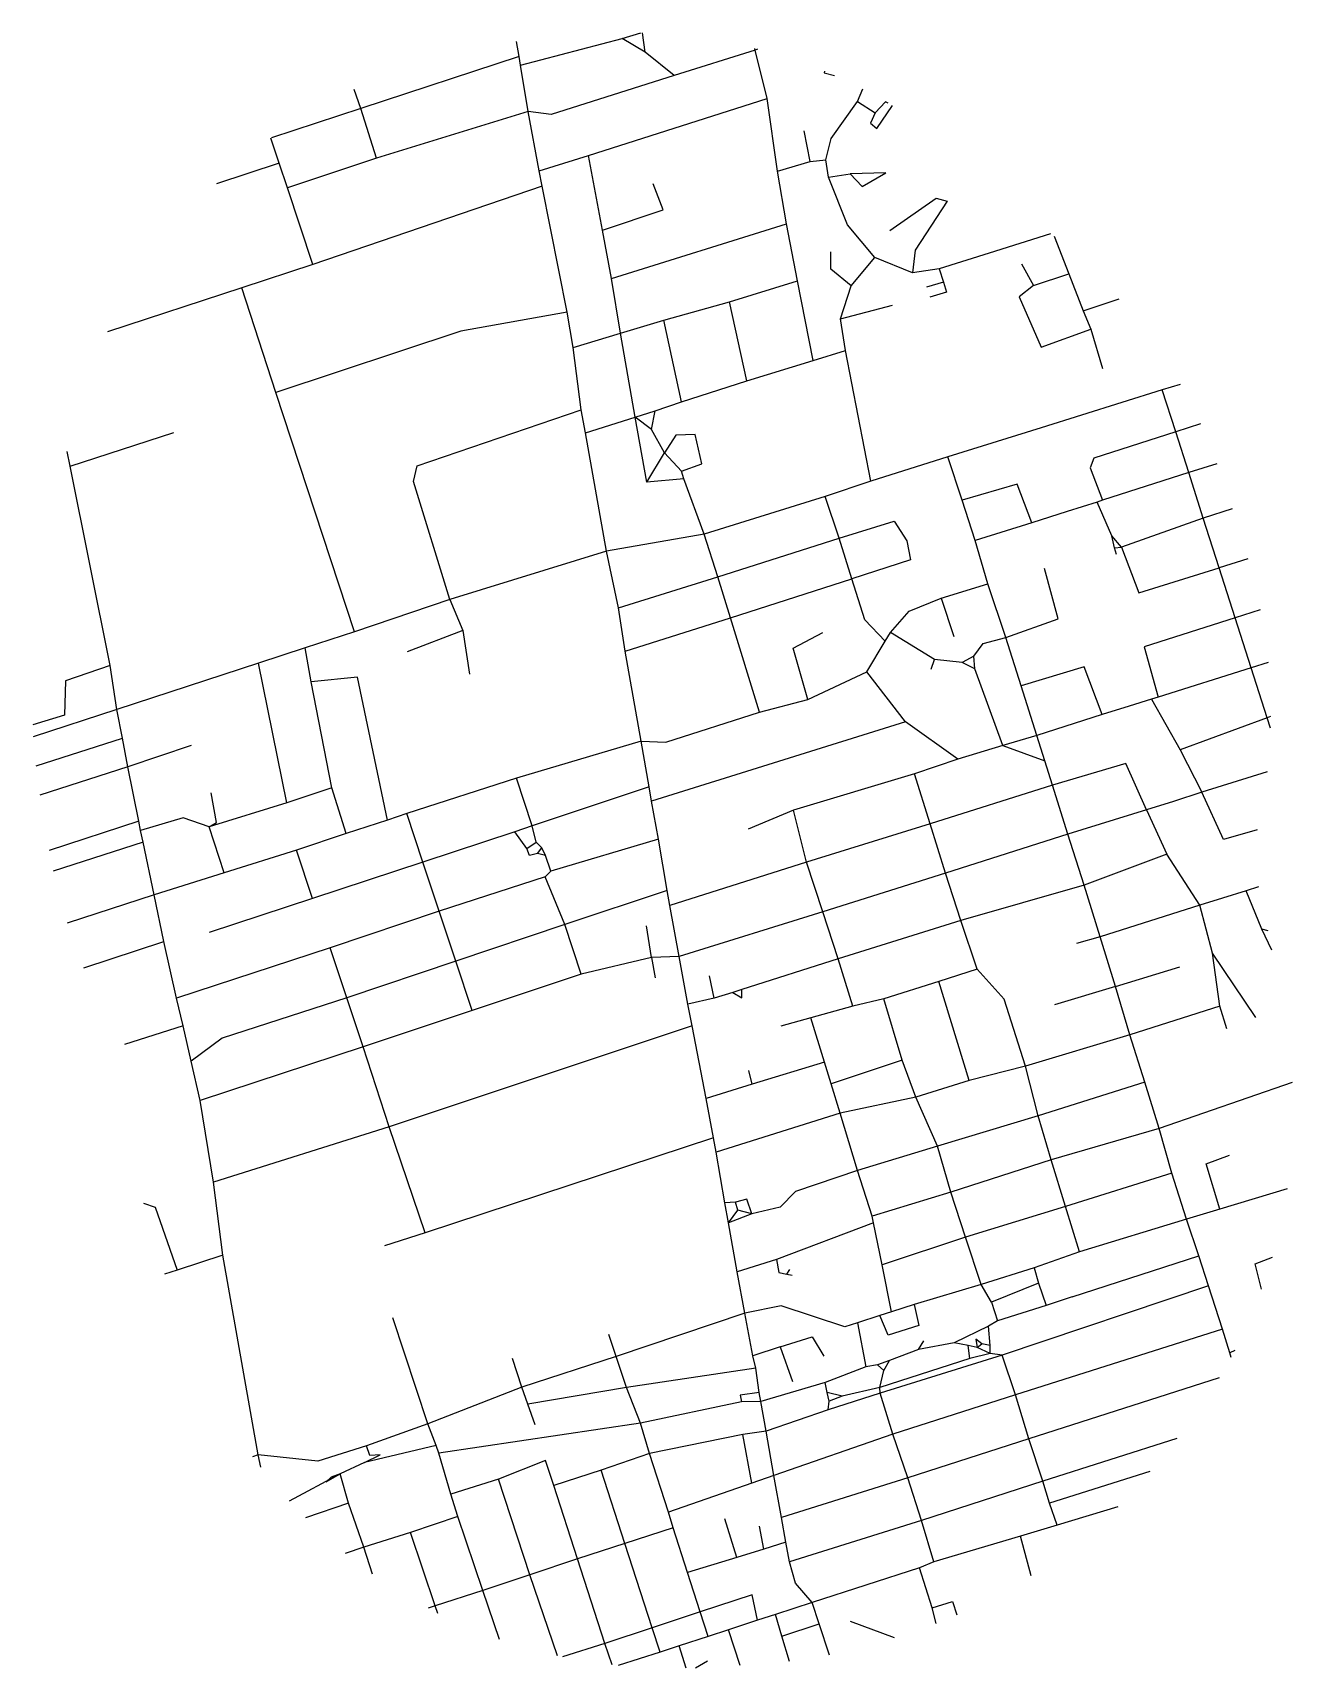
# Model space of a CAD drawing. Header units: metres. Extents: x 623372 to 625812, y 4839114 to 4842282.
import ezdxf

# ---------------------------------------------------------------- set-up
doc = ezdxf.new("R2010")
doc.units = ezdxf.units.M

msp = doc.modelspace()

# ---------------------------------------------------------------- linework, layer by layer
at = {"layer": 'ROADS'}
for points in [[(624513.3, 4842271.2), (624549.5, 4842282.3)], [(624558.2, 4842244.9), (624553, 4842282.1)], [(624314.1, 4842236.1), (624308.6, 4842265.3)], [(624316.6, 4842219.7), (624513.3, 4842271.2)], [(624558.2, 4842244.9), (624513.3, 4842271.2)], [(624614.4, 4842199.4), (624558.2, 4842244.9)], [(624771.1, 4842248.8), (624614.4, 4842199.4)], [(624771.1, 4842248.8), (624770.2, 4842251.8)], [(624775.8, 4842250.4), (624771.1, 4842248.8)], [(624794.1, 4842154.6), (624771.1, 4842248.8)], [(624314.1, 4842236.1), (624007, 4842135.2)], [(624316.6, 4842219.7), (624314.1, 4842236.1)], [(624331.4, 4842129.6), (624316.6, 4842219.7)], [(624614.4, 4842199.4), (624375.8, 4842123.7), (624331.4, 4842129.6)], [(624905.7, 4842208.1), (624904.6, 4842204.3), (624924.7, 4842199.2)], [(624007, 4842135.2), (623994.6, 4842172.5)], [(624448.1, 4842044.5), (624794.1, 4842154.6)], [(624814.1, 4842014.4), (624794.1, 4842154.6)], [(624908, 4842036.3), (624918.2, 4842077.5), (624969.3, 4842148.8)], [(624969.3, 4842148.8), (624979.6, 4842173.4)], [(624969.3, 4842148.8), (625003.3, 4842127)], [(624007, 4842135.2), (623833.9, 4842078.5)], [(624037.8, 4842039.6), (624007, 4842135.2)], [(624331.4, 4842129.6), (624037.8, 4842039.6)], [(624352.7, 4842014.6), (624331.4, 4842129.6)], [(625003.3, 4842127), (624994.5, 4842107.1), (625006.5, 4842096.7), (625037.1, 4842141)], [(625028.9, 4842145.8), (625023.3, 4842148.1), (625003.3, 4842127)], [(624877.3, 4842033.1), (624866.3, 4842092.5)], [(623849.3, 4842029.7), (623833.1, 4842077.9)], [(623849.3, 4842029.7), (623727.3, 4841989.4)], [(623865.2, 4841982.1), (623849.3, 4842029.7)], [(624037.8, 4842039.6), (623865.2, 4841982.1)], [(624352.7, 4842014.6), (624448.1, 4842044.5)], [(624475.6, 4841899.7), (624448.1, 4842044.5)], [(624814.1, 4842014.4), (624877.3, 4842033.1)], [(624877.3, 4842033.1), (624908, 4842036.3)], [(624913, 4842002.2), (624908, 4842036.3)], [(624358.5, 4841985.1), (624352.7, 4842014.6)], [(624831.5, 4841911.8), (624814.1, 4842014.4)], [(624913, 4842002.2), (624955.1, 4842009)], [(625002.8, 4841847.1), (624949.7, 4841910), (624913, 4842002.2)], [(624955.1, 4842009), (624978.2, 4841984.5), (625024.4, 4842010.8), (624955.1, 4842009)], [(623914.4, 4841833.1), (623865.2, 4841982.1)], [(624358.5, 4841985.1), (623914.4, 4841833.1)], [(624407.2, 4841741.3), (624358.5, 4841985.1)], [(624475.6, 4841899.7), (624592.6, 4841939), (624573.4, 4841989.7)], [(625031.7, 4841899.1), (625121.4, 4841961.8), (625142.8, 4841955.9), (625080.7, 4841861.1), (625076.1, 4841817.2)], [(624492.9, 4841806.4), (624475.6, 4841899.7)], [(624492.9, 4841806.4), (624831.5, 4841911.8)], [(624853.2, 4841801.7), (624831.5, 4841911.8)], [(625343.3, 4841893), (625224.6, 4841855.5)], [(625350, 4841888.1), (625378.6, 4841815.5)], [(623914.4, 4841833.1), (623776.9, 4841788.2)], [(624957.1, 4841791.9), (624917.5, 4841824), (624917.5, 4841857.8)], [(624957.1, 4841791.9), (625002.8, 4841847.1)], [(625076.1, 4841817.2), (625002.8, 4841847.1)], [(625224.6, 4841855.5), (625127.8, 4841824.8)], [(625287, 4841834.4), (625310.4, 4841792.6)], [(624510, 4841700.5), (624492.9, 4841806.4)], [(624721.3, 4841760.9), (624853.2, 4841801.7)], [(624883.5, 4841647.3), (624853.2, 4841801.7)], [(625127.8, 4841824.8), (625076.1, 4841817.2)], [(625127.8, 4841824.8), (625135.9, 4841799.4)], [(625310.4, 4841792.6), (625378.6, 4841815.5)], [(625378.6, 4841815.5), (625406.4, 4841743.3)], [(623776.9, 4841788.2), (623516.6, 4841703)], [(623842.7, 4841585.1), (623776.9, 4841788.2)], [(624936.5, 4841727.8), (624957.1, 4841791.9)], [(625135.9, 4841799.4), (625102.9, 4841789.4)], [(625135.9, 4841799.4), (625141.7, 4841779.9), (625109.6, 4841770.1)], [(625310.4, 4841792.6), (625282.6, 4841770.9), (625325, 4841673.4), (625421.3, 4841708.2)], [(624407.2, 4841741.3), (624200.7, 4841704), (623842.7, 4841585.1)], [(624418.5, 4841672.3), (624407.2, 4841741.3)], [(624593.9, 4841725.5), (624721.3, 4841760.9)], [(624754.7, 4841607.8), (624721.3, 4841760.9)], [(624936.5, 4841727.8), (625037.2, 4841754.4)], [(625406.4, 4841743.3), (625476.4, 4841766.6)], [(625406.4, 4841743.3), (625421.3, 4841708.2)], [(624510, 4841700.5), (624593.9, 4841725.5)], [(624628.1, 4841567), (624593.9, 4841725.5)], [(624946.3, 4841666.8), (624936.5, 4841727.8)], [(625421.3, 4841708.2), (625444.1, 4841631.8)], [(624418.5, 4841672.3), (624510, 4841700.5)], [(624538.3, 4841537.3), (624510, 4841700.5)], [(624434.3, 4841551.8), (624418.5, 4841672.3)], [(624754.7, 4841607.8), (624883.5, 4841647.3)], [(624883.5, 4841647.3), (624946.3, 4841666.8)], [(624995.4, 4841413.8), (624946.3, 4841666.8)], [(623995.2, 4841122), (623842.7, 4841585.1)], [(624628.1, 4841567), (624754.7, 4841607.8)], [(625559.6, 4841590.3), (625325, 4841517)], [(625594.6, 4841601.2), (625559.6, 4841590.3)], [(625586, 4841509.2), (625559.6, 4841590.3)], [(624179.7, 4841184.2), (624109.5, 4841413), (624116.6, 4841443.3), (624434.3, 4841551.8)], [(624442.6, 4841507.2), (624434.3, 4841551.8)], [(624538.3, 4841537.3), (624577.1, 4841550.2)], [(624570.5, 4841513.5), (624577.1, 4841550.2)], [(624577.1, 4841550.2), (624628.1, 4841567)], [(624442.6, 4841507.2), (624538.3, 4841537.3)], [(624561.2, 4841411.5), (624538.3, 4841537.3)], [(624570.5, 4841513.5), (624538.3, 4841537.3)], [(625325, 4841517), (625144.5, 4841460.7)], [(625633.7, 4841524.4), (625586, 4841509.2)], [(623444.4, 4841442.7), (623645, 4841508.2)], [(624483, 4841278.1), (624442.6, 4841507.2)], [(624595.6, 4841468.5), (624570.5, 4841513.5)], [(624628.5, 4841433.1), (624667.9, 4841447.5), (624655.1, 4841504.3), (624617.2, 4841503), (624595.6, 4841468.5)], [(625586, 4841509.2), (625427, 4841458.5), (625420.3, 4841439.2), (625443.8, 4841376.6)], [(625611, 4841430.3), (625586, 4841509.2)], [(623444.4, 4841442.7), (623438.3, 4841471.4)], [(624561.2, 4841411.5), (624595.6, 4841468.5)], [(624628.5, 4841433.1), (624595.6, 4841468.5)], [(625144.5, 4841460.7), (624995.4, 4841413.8)], [(625171.9, 4841377.1), (625144.5, 4841460.7)], [(623521.5, 4841056.9), (623444.4, 4841442.7)], [(624632.8, 4841418.3), (624628.5, 4841433.1)], [(625611, 4841430.3), (625443.8, 4841376.6)], [(625665.1, 4841447.4), (625611, 4841430.3)], [(625639.2, 4841342.2), (625611, 4841430.3)], [(624632.8, 4841418.3), (624561.2, 4841411.5)], [(624672.5, 4841310.7), (624632.8, 4841418.3)], [(624995.4, 4841413.8), (624906.6, 4841384.2)], [(625307, 4841333.2), (625278.7, 4841408), (625171.9, 4841377.1)], [(624906.6, 4841384.2), (624672.5, 4841310.7)], [(624934, 4841303.4), (624906.6, 4841384.2)], [(625197.1, 4841299), (625171.9, 4841377.1)], [(625433.5, 4841373), (625375.2, 4841354.6)], [(625443.8, 4841376.6), (625433.5, 4841373)], [(625462, 4841307.6), (625433.5, 4841373)], [(625695, 4841359.9), (625639.2, 4841342.2)], [(624934, 4841303.4), (625040.4, 4841336.1), (625064.8, 4841297.9), (625072.3, 4841261.5), (624958.5, 4841224.2)], [(625307, 4841333.2), (625197.1, 4841299)], [(625375.2, 4841354.6), (625307, 4841333.2)], [(625639.2, 4841342.2), (625480.4, 4841285.7)], [(625669.6, 4841245.8), (625639.2, 4841342.2)], [(624672.5, 4841310.7), (624483, 4841278.1)], [(624698.5, 4841228.5), (624672.5, 4841310.7)], [(624698.5, 4841228.5), (624934, 4841303.4)], [(624958.5, 4841224.2), (624934, 4841303.4)], [(625221.8, 4841215), (625197.1, 4841299)], [(625466.9, 4841284.5), (625462, 4841307.6)], [(625480.4, 4841285.7), (625462, 4841307.6)], [(624483, 4841278.1), (624179.7, 4841184.2)], [(624506.2, 4841168.6), (624483, 4841278.1)], [(625466.9, 4841284.5), (625480.4, 4841285.7)], [(625471, 4841271.8), (625466.9, 4841284.5)], [(625480.4, 4841285.7), (625514.3, 4841197.2), (625669.6, 4841245.8)], [(625725.2, 4841263.4), (625669.6, 4841245.8)], [(625256.9, 4841111), (625358.3, 4841147.1), (625331.5, 4841244.5)], [(625700.7, 4841149.1), (625669.6, 4841245.8)], [(624506.2, 4841168.6), (624698.5, 4841228.5)], [(624723.5, 4841149.2), (624698.5, 4841228.5)], [(624723.5, 4841149.2), (624958.5, 4841224.2)], [(625022.9, 4841104), (624983.8, 4841145.3), (624958.5, 4841224.2)], [(625131.5, 4841186.8), (625221.8, 4841215)], [(625256.9, 4841111), (625221.8, 4841215)], [(624179.7, 4841184.2), (623995.2, 4841122)], [(624179.7, 4841184.2), (624204.5, 4841124.4)], [(624519.4, 4841084.4), (624506.2, 4841168.6)], [(625033.1, 4841120.8), (625069.2, 4841161.8), (625131.5, 4841186.8)], [(625131.5, 4841186.8), (625155.9, 4841113)], [(624519.4, 4841084.4), (624723.5, 4841149.2)], [(624779.2, 4840966.2), (624723.5, 4841149.2)], [(625700.7, 4841149.1), (625524.6, 4841092.7), (625551.5, 4840995.3)], [(625749.4, 4841164.6), (625700.7, 4841149.1)], [(625731.6, 4841052.2), (625700.7, 4841149.1)], [(623995.2, 4841122), (623899.3, 4841091)], [(624204.5, 4841124.4), (624097.1, 4841082.8)], [(624204.5, 4841124.4), (624218, 4841040.1)], [(624873.2, 4840991), (624844.6, 4841090.4), (624902.2, 4841120.7)], [(624987.1, 4841044.3), (625022.9, 4841104)], [(625022.9, 4841104), (625033.1, 4841120.8)], [(625118.5, 4841068), (625033.1, 4841120.8)], [(625194.7, 4841074.8), (625212.5, 4841099.1), (625256.9, 4841111)], [(625286.3, 4841017.4), (625256.9, 4841111)], [(623899.3, 4841091), (623808.9, 4841061.1)], [(623910.8, 4841024.8), (623899.3, 4841091)], [(624550, 4840909.9), (624519.4, 4841084.4)], [(625194.7, 4841074.8), (625172.1, 4841062.2)], [(625196.7, 4841050.2), (625194.7, 4841074.8)], [(623521.5, 4841056.9), (623434.9, 4841027), (623433.4, 4840960.5), (623371.6, 4840941.7)], [(623534.5, 4840971.4), (623521.5, 4841056.9)], [(623808.9, 4841061.1), (623534.5, 4840971.4)], [(623863.7, 4840790.8), (623808.9, 4841061.1)], [(624873.2, 4840991), (624987.1, 4841044.3)], [(625062.1, 4840947.5), (624987.1, 4841044.3)], [(625111.7, 4841049.3), (625118.5, 4841068)], [(625172.1, 4841062.2), (625118.5, 4841068)], [(625196.7, 4841050.2), (625172.1, 4841062.2)], [(625250.6, 4840901.5), (625196.7, 4841050.2)], [(625443.3, 4840961.4), (625408.6, 4841053.8), (625286.3, 4841017.4)], [(625731.6, 4841052.2), (625551.5, 4840995.3)], [(625764.7, 4841062.6), (625731.6, 4841052.2)], [(625763, 4840955.5), (625731.6, 4841052.2)], [(624058.8, 4840756.7), (624000.5, 4841034.2), (623910.8, 4841024.8)], [(623951.3, 4840819.5), (623910.8, 4841024.8)], [(625316.6, 4840920.9), (625286.3, 4841017.4)], [(624779.2, 4840966.2), (624873.2, 4840991)], [(625495.8, 4840977.6), (625443.3, 4840961.4)], [(625538.7, 4840991.3), (625495.8, 4840977.6)], [(625551.5, 4840995.3), (625538.7, 4840991.3)], [(625538.7, 4840991.3), (625594.3, 4840893.4)], [(623534.5, 4840971.4), (623372.4, 4840918.5)], [(623545.5, 4840915.7), (623534.5, 4840971.4)], [(624550, 4840909.9), (624598.2, 4840908.4), (624779.2, 4840966.2)], [(625062.1, 4840947.5), (624570.5, 4840793.6)], [(625163.7, 4840875.2), (625062.1, 4840947.5)], [(625443.3, 4840961.4), (625316.6, 4840920.9)], [(625763, 4840955.5), (625594.3, 4840893.4)], [(625769.5, 4840957.5), (625763, 4840955.5)], [(625769.2, 4840935.5), (625763, 4840955.5)], [(623378.5, 4840862.2), (623545.5, 4840915.7)], [(623556, 4840860.5), (623545.5, 4840915.7)], [(625316.6, 4840920.9), (625250.6, 4840901.5)], [(625332, 4840872.1), (625316.6, 4840920.9)], [(623678.5, 4840901.6), (623556, 4840860.5)], [(624550, 4840909.9), (624308.7, 4840838.4)], [(624565.6, 4840821.4), (624550, 4840909.9)], [(625250.6, 4840901.5), (625163.7, 4840875.2)], [(625250.6, 4840901.5), (625332, 4840872.1)], [(625594.3, 4840893.4), (625636.5, 4840811)], [(623556, 4840860.5), (623385.6, 4840805.4)], [(623576.9, 4840755), (623556, 4840860.5)], [(625163.7, 4840875.2), (625079.9, 4840846.7)], [(625346.9, 4840824.7), (625332, 4840872.1)], [(625528.9, 4840776.9), (625488.8, 4840866.5), (625346.9, 4840824.7)], [(625763, 4840850.8), (625636.5, 4840811)], [(623951.3, 4840819.5), (623863.7, 4840790.8)], [(623979.1, 4840731.2), (623951.3, 4840819.5)], [(624308.7, 4840838.4), (624096.6, 4840769.6)], [(624339.1, 4840746.1), (624308.7, 4840838.4)], [(624565.6, 4840821.4), (624339.1, 4840746.1)], [(624570.5, 4840793.6), (624565.6, 4840821.4)], [(625079.9, 4840846.7), (624845.5, 4840776.3)], [(625109.9, 4840749.9), (625079.9, 4840846.7)], [(625346.9, 4840824.7), (625109.9, 4840749.9)], [(625376.9, 4840730.1), (625346.9, 4840824.7)], [(623713.7, 4840744.3), (623727.3, 4840752.7), (623717.3, 4840810)], [(623863.7, 4840790.8), (623713.7, 4840744.3)], [(624583.7, 4840720.1), (624570.5, 4840793.6)], [(625581.2, 4840793.2), (625528.9, 4840776.9)], [(625636.5, 4840811), (625581.2, 4840793.2)], [(625743.7, 4840738.5), (625678.3, 4840719.7), (625636.5, 4840811)], [(623576.9, 4840755), (623403.2, 4840698.3)], [(623580.6, 4840736.7), (623576.9, 4840755)], [(623713.7, 4840744.3), (623662.8, 4840761.5), (623580.6, 4840736.7)], [(624058.8, 4840756.7), (623979.1, 4840731.2)], [(624096.6, 4840769.6), (624058.8, 4840756.7)], [(624127.6, 4840675.8), (624096.6, 4840769.6)], [(624845.5, 4840776.3), (624757.3, 4840739.6)], [(624870.3, 4840675.5), (624845.5, 4840776.3)], [(625528.9, 4840776.9), (625376.9, 4840730.1)], [(625528.9, 4840776.9), (625568.7, 4840691.2)], [(623585.4, 4840714.6), (623580.6, 4840736.7)], [(623742.7, 4840654.7), (623713.7, 4840744.3)], [(623979.1, 4840731.2), (623882.6, 4840698.9)], [(624305.3, 4840734.4), (624127.6, 4840675.8)], [(624339.1, 4840746.1), (624305.3, 4840734.4)], [(624328.9, 4840702.1), (624305.3, 4840734.4)], [(624347.1, 4840714.2), (624339.1, 4840746.1)], [(625109.9, 4840749.9), (624870.3, 4840675.5)], [(625140, 4840654.2), (625109.9, 4840749.9)], [(625376.9, 4840730.1), (625140, 4840654.2)], [(625408.2, 4840631.4), (625376.9, 4840730.1)], [(623585.4, 4840714.6), (623411.5, 4840658.4)], [(623606.6, 4840612.5), (623585.4, 4840714.6)], [(623882.6, 4840698.9), (623742.7, 4840654.7)], [(623913.5, 4840605.1), (623882.6, 4840698.9)], [(624328.9, 4840702.1), (624347.1, 4840714.2)], [(624349.4, 4840692.2), (624333.8, 4840688.5), (624328.9, 4840702.1)], [(624357.7, 4840703.4), (624347.1, 4840714.2)], [(624349.4, 4840692.2), (624357.7, 4840703.4)], [(624364.7, 4840688.5), (624349.4, 4840692.2)], [(624364.7, 4840688.5), (624357.7, 4840703.4)], [(624583.7, 4840720.1), (624375.1, 4840658)], [(624600.9, 4840620.8), (624583.7, 4840720.1)], [(624127.6, 4840675.8), (623913.5, 4840605.1)], [(624159.1, 4840580.6), (624127.6, 4840675.8)], [(624375.1, 4840658), (624364.7, 4840688.5)], [(624870.3, 4840675.5), (624605.9, 4840591.5)], [(624902.2, 4840579.3), (624870.3, 4840675.5)], [(625568.7, 4840691.2), (625408.2, 4840631.4)], [(625632.5, 4840592.2), (625568.7, 4840691.2)], [(623742.7, 4840654.7), (623606.6, 4840612.5)], [(624364.1, 4840647.5), (624159.1, 4840580.6)], [(624364.1, 4840647.5), (624375.1, 4840658)], [(624402.1, 4840555), (624364.1, 4840647.5)], [(625140, 4840654.2), (624902.2, 4840579.3)], [(625169.2, 4840562.4), (625140, 4840654.2)], [(625408.2, 4840631.4), (625169.2, 4840562.4)], [(625439.4, 4840531.1), (625408.2, 4840631.4)], [(623606.6, 4840612.5), (623438.5, 4840557.2)], [(623625.8, 4840521.9), (623606.6, 4840612.5)], [(623913.5, 4840605.1), (623713.6, 4840539.7)], [(624600.9, 4840620.8), (624402.1, 4840555)], [(624605.9, 4840591.5), (624600.9, 4840620.8)], [(625676.1, 4840605.9), (625632.5, 4840592.2)], [(625722.1, 4840620.4), (625676.1, 4840605.9)], [(625746.1, 4840628), (625722.1, 4840620.4)], [(625752.6, 4840545.6), (625722.1, 4840620.4)], [(624159.1, 4840580.6), (623947.7, 4840509.8)], [(624191.1, 4840483.6), (624159.1, 4840580.6)], [(624624.1, 4840492.9), (624605.9, 4840591.5)], [(624902.2, 4840579.3), (624624.1, 4840492.9)], [(624931.8, 4840488.1), (624902.2, 4840579.3)], [(625632.5, 4840592.2), (625439.4, 4840531.1)], [(625657.2, 4840499.4), (625632.5, 4840592.2)], [(624402.1, 4840555), (624191.1, 4840483.6)], [(624434.2, 4840458.6), (624402.1, 4840555)], [(624570.5, 4840491), (624560.7, 4840552.3)], [(625169.2, 4840562.4), (624931.8, 4840488.1)], [(625201.1, 4840468.1), (625169.2, 4840562.4)], [(625771.8, 4840505.3), (625752.6, 4840545.6)], [(625765.1, 4840542.7), (625752.6, 4840545.6)], [(623470.9, 4840470.7), (623625.8, 4840521.9)], [(623650.4, 4840412.1), (623625.8, 4840521.9)], [(623947.7, 4840509.8), (623650.4, 4840412.1)], [(623979.8, 4840413.1), (623947.7, 4840509.8)], [(625439.4, 4840531.1), (625393.8, 4840518.1)], [(625468.8, 4840435.1), (625439.4, 4840531.1)], [(624191.1, 4840483.6), (623979.8, 4840413.1)], [(624222.7, 4840388.6), (624191.1, 4840483.6)], [(624570.5, 4840491), (624434.2, 4840458.6)], [(624624.1, 4840492.9), (624570.5, 4840491)], [(624570.5, 4840491), (624577.5, 4840451.9)], [(624640.9, 4840400.4), (624624.1, 4840492.9)], [(624931.8, 4840488.1), (624745.2, 4840428.8)], [(624960.4, 4840396.8), (624931.8, 4840488.1)], [(625468.8, 4840435.1), (625593.8, 4840473.1)], [(625741.1, 4840374.7), (625657.2, 4840499.4)], [(625671.2, 4840396.7), (625657.2, 4840499.4)], [(624434.2, 4840458.6), (624222.7, 4840388.6)], [(624691.8, 4840411.9), (624682.9, 4840455.8)], [(625126.6, 4840444.3), (625020.1, 4840411.1)], [(625201.1, 4840468.1), (625126.6, 4840444.3)], [(625185.7, 4840252.9), (625126.6, 4840444.3)], [(625294.6, 4840280.5), (625253.2, 4840410.5), (625201.1, 4840468.1)], [(623662.9, 4840358.7), (623650.4, 4840412.1)], [(623979.8, 4840413.1), (623738.8, 4840335), (623678.7, 4840290.5)], [(624011.4, 4840318.1), (623979.8, 4840413.1)], [(624691.8, 4840411.9), (624640.9, 4840400.4)], [(624727.5, 4840423.2), (624691.8, 4840411.9)], [(624727.5, 4840423.2), (624745.1, 4840413.1), (624745.2, 4840428.8)], [(624745.2, 4840428.8), (624727.5, 4840423.2)], [(625020.1, 4840411.1), (624960.4, 4840396.8)], [(625055.7, 4840292.1), (625020.1, 4840411.1)], [(625468.8, 4840435.1), (625350.8, 4840399.1)], [(625496.9, 4840341.4), (625468.8, 4840435.1)], [(624222.7, 4840388.6), (624011.4, 4840318.1)], [(624648.9, 4840358.5), (624640.9, 4840400.4)], [(624960.4, 4840396.8), (624878.9, 4840373.9)], [(625671.2, 4840396.7), (625496.9, 4840341.4)], [(625684.5, 4840352.6), (625671.2, 4840396.7)], [(623662.9, 4840358.7), (623549.7, 4840322.6)], [(623678.7, 4840290.5), (623662.9, 4840358.7)], [(624648.9, 4840358.5), (624061.9, 4840163.2)], [(624676, 4840217.7), (624648.9, 4840358.5)], [(624878.9, 4840373.9), (624820.6, 4840357.8)], [(624905.6, 4840288.1), (624878.9, 4840373.9)], [(624011.4, 4840318.1), (623695.8, 4840214.2)], [(624061.9, 4840163.2), (624011.4, 4840318.1)], [(625496.9, 4840341.4), (625294.6, 4840280.5)], [(625525.6, 4840249.6), (625496.9, 4840341.4)], [(623695.8, 4840214.2), (623678.7, 4840290.5)], [(624905.6, 4840288.1), (624765.4, 4840245.6)], [(624918.2, 4840246.6), (624905.6, 4840288.1)], [(625055.7, 4840292.1), (624918.2, 4840246.6)], [(625082.2, 4840220.2), (625055.7, 4840292.1)], [(625294.6, 4840280.5), (625185.7, 4840252.9)], [(625319.5, 4840184.5), (625294.6, 4840280.5)], [(624765.4, 4840245.6), (624758.7, 4840271.9)], [(625185.7, 4840252.9), (625082.2, 4840220.2)], [(625525.6, 4840249.6), (625319.5, 4840184.5)], [(625553.7, 4840160), (625525.6, 4840249.6)], [(625811.6, 4840248.9), (625553.7, 4840160)], [(624765.4, 4840245.6), (624676, 4840217.7)], [(624690.3, 4840141.4), (624676, 4840217.7)], [(624935.9, 4840189.2), (624918.2, 4840246.6)], [(625082.2, 4840220.2), (624935.9, 4840189.2)], [(625124.5, 4840125.7), (625082.2, 4840220.2)], [(623721.8, 4840055.9), (623695.8, 4840214.2)], [(624935.9, 4840189.2), (624695.8, 4840114.1)], [(624969, 4840078.2), (624935.9, 4840189.2)], [(624061.9, 4840163.2), (623721.8, 4840055.9)], [(624131.8, 4839957.6), (624061.9, 4840163.2)], [(625319.5, 4840184.5), (625124.5, 4840125.7)], [(625344.4, 4840098.8), (625319.5, 4840184.5)], [(625553.7, 4840160), (625344.4, 4840098.8)], [(625578.3, 4840073), (625553.7, 4840160)], [(624690.3, 4840141.4), (624131.8, 4839957.6)], [(624695.8, 4840114.1), (624690.3, 4840141.4)], [(625124.5, 4840125.7), (624969, 4840078.2)], [(625150.3, 4840036.7), (625124.5, 4840125.7)], [(624712.4, 4840015.5), (624695.8, 4840114.1)], [(625344.4, 4840098.8), (625150.3, 4840036.7)], [(625372.5, 4840008.8), (625344.4, 4840098.8)], [(625671.1, 4840003.7), (625644.8, 4840091.4), (625690.2, 4840107.8)], [(624969, 4840078.2), (624849.2, 4840037.6), (624819.2, 4840007.6), (624764.6, 4839994.6)], [(624997.9, 4839989.8), (624969, 4840078.2)], [(625578.3, 4840073), (625372.5, 4840008.8)], [(625606.8, 4839984.4), (625578.3, 4840073)], [(623739.8, 4839914.6), (623721.8, 4840055.9)], [(625150.3, 4840036.7), (624997.9, 4839989.8)], [(625178.2, 4839949.1), (625150.3, 4840036.7)], [(625801.9, 4840043.2), (625671.1, 4840003.7)], [(623586, 4840015), (623608.7, 4840007.6), (623651.6, 4839885.6)], [(624732.7, 4840017.3), (624712.4, 4840015.5)], [(624719.5, 4839977.2), (624712.4, 4840015.5)], [(624719.5, 4839977.2), (624737.6, 4840001.9)], [(624764.6, 4839994.6), (624719.5, 4839977.2)], [(624764.6, 4839994.6), (624754.8, 4840023.1), (624732.7, 4840017.3)], [(624737.6, 4840001.9), (624732.7, 4840017.3)], [(624764.6, 4839994.6), (624737.6, 4840001.9)], [(625372.5, 4840008.8), (625178.2, 4839949.1)], [(625399.3, 4839920.9), (625372.5, 4840008.8)], [(625671.1, 4840003.7), (625606.8, 4839984.4)], [(624736.5, 4839881.9), (624719.5, 4839977.2)], [(625000, 4839977.2), (624812.3, 4839906.2)], [(625000, 4839977.2), (624997.9, 4839989.8)], [(625017.3, 4839895.8), (625000, 4839977.2)], [(625606.8, 4839984.4), (625399.3, 4839920.9)], [(625630.7, 4839912.9), (625606.8, 4839984.4)], [(624131.8, 4839957.6), (624053, 4839932.3)], [(625178.2, 4839949.1), (625017.3, 4839895.8)], [(625208.7, 4839857.5), (625178.2, 4839949.1)], [(623739.8, 4839914.6), (623651.6, 4839885.6)], [(623808.5, 4839527.4), (623739.8, 4839914.6)], [(624812.3, 4839906.2), (624736.5, 4839881.9)], [(624812.3, 4839906.2), (624817, 4839880.6), (624832.4, 4839877.7)], [(625399.3, 4839920.9), (625311.8, 4839889.7)], [(625385.3, 4839833.6), (625630.7, 4839912.9)], [(625649.4, 4839855.3), (625630.7, 4839912.9)], [(625752.1, 4839848.4), (625739.7, 4839897.5), (625773.4, 4839910.7)], [(623651.6, 4839885.6), (623627, 4839877.5)], [(624751, 4839802), (624736.5, 4839881.9)], [(624832.4, 4839877.7), (624838.2, 4839886.8)], [(624832.4, 4839877.7), (624842.5, 4839875.7)], [(625034.9, 4839804.5), (625017.3, 4839895.8)], [(625311.8, 4839889.7), (625208.7, 4839857.5)], [(625311.8, 4839889.7), (625319.7, 4839860.1)], [(625208.7, 4839857.5), (625079.1, 4839818.7)], [(625229, 4839823.4), (625208.7, 4839857.5)], [(625319.7, 4839860.1), (625229, 4839823.4)], [(625649.4, 4839855.3), (625249.3, 4839720.5)], [(625319.7, 4839860.1), (625334.7, 4839817.2)], [(625676.1, 4839771.4), (625649.4, 4839855.3)], [(624969.1, 4839783.4), (624944.7, 4839775.6), (624821.2, 4839816.1), (624751, 4839802)], [(625079.1, 4839818.7), (625088, 4839778.5), (625028.5, 4839759.5), (625012.6, 4839797.4)], [(625034.9, 4839804.5), (625012.6, 4839797.4)], [(625079.1, 4839818.7), (625034.9, 4839804.5)], [(625229, 4839823.4), (625240.8, 4839787.3)], [(625334.7, 4839817.2), (625240.8, 4839787.3)], [(625385.3, 4839833.6), (625334.7, 4839817.2)], [(624136.7, 4839587.5), (624069.2, 4839793.2)], [(624751, 4839802), (624501.5, 4839717.9)], [(624766.7, 4839719.6), (624751, 4839802)], [(625012.6, 4839797.4), (624969.1, 4839783.4)], [(624969.1, 4839783.4), (624985.2, 4839697.9)], [(625222.9, 4839776.8), (625156.7, 4839744.4)], [(625240.8, 4839787.3), (625222.9, 4839776.8)], [(625226.3, 4839739.5), (625222.9, 4839776.8)], [(624501.5, 4839717.9), (624487.8, 4839760.7)], [(624819.8, 4839736.6), (624881.4, 4839756.1), (624904.4, 4839718.6)], [(625087.6, 4839731.7), (625097.8, 4839748.6)], [(625156.7, 4839744.4), (625087.6, 4839731.7)], [(625184, 4839739.7), (625156.7, 4839744.4)], [(625210.4, 4839742.8), (625198.8, 4839751.9), (625201, 4839735.6)], [(625201, 4839735.6), (625210.4, 4839742.8)], [(625226.3, 4839739.5), (625210.4, 4839742.8)], [(625676.1, 4839771.4), (625275.1, 4839643.6)], [(625690.5, 4839725.5), (625676.1, 4839771.4)], [(624318.9, 4839658.9), (624300.8, 4839714.2)], [(624501.5, 4839717.9), (624318.9, 4839658.9)], [(624521.9, 4839657.8), (624501.5, 4839717.9)], [(624819.8, 4839736.6), (624766.7, 4839719.6)], [(624772.1, 4839695.5), (624766.7, 4839719.6)], [(624819.8, 4839736.6), (624843.7, 4839670)], [(625031.4, 4839710.2), (625008, 4839702.1)], [(625187.2, 4839714), (625012.5, 4839658.4)], [(625249.3, 4839720.5), (625013.1, 4839647.4)], [(625020.6, 4839690.7), (625031.4, 4839710.2)], [(625087.6, 4839731.7), (625031.4, 4839710.2)], [(625187.2, 4839714), (625184, 4839739.7)], [(625201, 4839735.6), (625184, 4839739.7)], [(625226.6, 4839723.7), (625187.2, 4839714)], [(625226.6, 4839723.7), (625201, 4839735.6)], [(625226.6, 4839723.7), (625226.3, 4839739.5)], [(625249.3, 4839720.5), (625226.6, 4839723.7)], [(625275.1, 4839643.6), (625249.3, 4839720.5)], [(625700.4, 4839729.5), (625690.5, 4839725.5)], [(625693.4, 4839716.4), (625690.5, 4839725.5)], [(624772.1, 4839695.5), (624521.9, 4839657.8)], [(624779, 4839648.4), (624772.1, 4839695.5)], [(624985.2, 4839697.9), (624906.6, 4839667.8)], [(625008, 4839702.1), (624985.2, 4839697.9)], [(625020.6, 4839690.7), (625008, 4839702.1)], [(625012.5, 4839658.4), (625020.6, 4839690.7)], [(624318.9, 4839658.9), (624136.7, 4839587.5)], [(624330.9, 4839625.5), (624318.9, 4839658.9)], [(624521.9, 4839657.8), (624330.9, 4839625.5)], [(624548.9, 4839589.1), (624521.9, 4839657.8)], [(624779, 4839648.4), (624742.3, 4839643), (624744.6, 4839630.3)], [(624782.2, 4839630.8), (624779, 4839648.4)], [(624906.6, 4839667.8), (624782.2, 4839630.8)], [(624910.8, 4839648.6), (624906.6, 4839667.8)], [(624914.2, 4839631.7), (624910.8, 4839648.6)], [(624939.6, 4839641.1), (624910.8, 4839648.6)], [(625013.1, 4839647.4), (624912.3, 4839614.7)], [(625012.5, 4839658.4), (624939.6, 4839641.1)], [(625013.1, 4839647.4), (625012.5, 4839658.4)], [(625038, 4839567.5), (625013.1, 4839647.4)], [(625669.6, 4839676.6), (625301.5, 4839558.7)], [(624345.1, 4839585.8), (624330.9, 4839625.5)], [(624744.6, 4839630.3), (624548.9, 4839589.1)], [(624782.2, 4839630.8), (624744.6, 4839630.3)], [(624792.6, 4839573.6), (624782.2, 4839630.8)], [(624912.3, 4839614.7), (624792.6, 4839573.6)], [(624912.3, 4839614.7), (624914.2, 4839631.7)], [(624939.6, 4839641.1), (624914.2, 4839631.7)], [(625275.1, 4839643.6), (625038, 4839567.5)], [(625301.5, 4839558.7), (625275.1, 4839643.6)], [(624136.7, 4839587.5), (624018.2, 4839545.4)], [(624153.3, 4839545.6), (624136.7, 4839587.5)], [(624548.9, 4839589.1), (624158.1, 4839531.1)], [(624566.4, 4839530.4), (624548.9, 4839589.1)], [(624747.3, 4839566.9), (624566.4, 4839530.4)], [(624792.6, 4839573.6), (624747.3, 4839566.9)], [(624764.3, 4839472.6), (624747.3, 4839566.9)], [(624807.4, 4839487.6), (624792.6, 4839573.6)], [(625038, 4839567.5), (624807.4, 4839487.6)], [(625067.1, 4839482.8), (625038, 4839567.5)], [(625301.5, 4839558.7), (625067.1, 4839482.8)], [(625328.2, 4839476.9), (625301.5, 4839558.7)], [(625588, 4839559), (625328.2, 4839476.9)], [(623808.5, 4839527.4), (623797.1, 4839523.7)], [(624018.2, 4839545.4), (623924.2, 4839515.1), (623808.5, 4839527.4)], [(623813.2, 4839503.6), (623808.5, 4839527.4)], [(624153.3, 4839545.6), (624014.4, 4839512.8)], [(624014.4, 4839512.8), (624044.9, 4839527.7), (624024.4, 4839526.5), (624018.2, 4839545.4)], [(624158.1, 4839531.1), (624153.3, 4839545.6)], [(624181.6, 4839451.7), (624158.1, 4839531.1)], [(624566.4, 4839530.4), (624472.9, 4839497.7)], [(624603.1, 4839416.6), (624566.4, 4839530.4)], [(623966.9, 4839490.8), (623868.2, 4839437.7)], [(623966.9, 4839490.8), (623949.9, 4839484.4), (623940, 4839475.6), (623966.9, 4839490.8)], [(624014.4, 4839512.8), (623966.9, 4839490.8)], [(623983.3, 4839434.2), (623966.9, 4839490.8)], [(624380.8, 4839468.1), (624364.8, 4839516.8), (624273.8, 4839480.5)], [(624472.9, 4839497.7), (624380.8, 4839468.1)], [(624518.9, 4839356.2), (624472.9, 4839497.7)], [(624807.4, 4839487.6), (624764.3, 4839472.6)], [(624822.3, 4839406.5), (624807.4, 4839487.6)], [(625535.6, 4839495.6), (625341.5, 4839434.3)], [(624273.8, 4839480.5), (624181.6, 4839451.7)], [(624334.6, 4839295), (624273.8, 4839480.5)], [(624426.7, 4839326.1), (624380.8, 4839468.1)], [(624764.3, 4839472.6), (624603.1, 4839416.6)], [(625067.1, 4839482.8), (624822.3, 4839406.5)], [(625093.5, 4839400.4), (625067.1, 4839482.8)], [(625328.2, 4839476.9), (625093.5, 4839400.4)], [(625341.5, 4839434.3), (625328.2, 4839476.9)], [(623983.3, 4839434.2), (623899.7, 4839405.6)], [(624013.1, 4839348.5), (623983.3, 4839434.2)], [(624195.2, 4839407.9), (624181.6, 4839451.7)], [(625356, 4839391.4), (625341.5, 4839434.3)], [(625473.5, 4839427.1), (625356, 4839391.4)], [(624195.2, 4839407.9), (624103.7, 4839377.3)], [(624243.3, 4839264.8), (624195.2, 4839407.9)], [(624612.5, 4839386.1), (624603.1, 4839416.6)], [(624735.8, 4839328.7), (624712.6, 4839403.6)], [(624830.5, 4839358.6), (624822.3, 4839406.5)], [(625093.5, 4839400.4), (624837.8, 4839320.3)], [(625117.5, 4839320.3), (625093.5, 4839400.4)], [(624103.7, 4839377.3), (624013.1, 4839348.5)], [(624151.4, 4839235.1), (624103.7, 4839377.3)], [(624612.5, 4839386.1), (624518.9, 4839356.2)], [(624640, 4839299.8), (624612.5, 4839386.1)], [(624788, 4839345.2), (624779.6, 4839389.7)], [(625284.8, 4839370.3), (625117.5, 4839320.3)], [(625356, 4839391.4), (625284.8, 4839370.3)], [(625305.7, 4839293.1), (625284.8, 4839370.3)], [(624013.1, 4839348.5), (623976.7, 4839336.4)], [(624029.9, 4839296.4), (624013.1, 4839348.5)], [(624518.9, 4839356.2), (624426.7, 4839326.1)], [(624571.6, 4839192.7), (624518.9, 4839356.2)], [(624788, 4839345.2), (624735.8, 4839328.7)], [(624830.5, 4839358.6), (624788, 4839345.2)], [(624837.8, 4839320.3), (624830.5, 4839358.6)], [(624426.7, 4839326.1), (624334.6, 4839295)], [(624480.1, 4839162.5), (624426.7, 4839326.1)], [(624735.8, 4839328.7), (624640, 4839299.8)], [(624664.6, 4839223.7), (624640, 4839299.8)], [(624881.5, 4839241.8), (624849, 4839279), (624837.8, 4839320.3)], [(625089.3, 4839308.7), (624881.5, 4839241.8)], [(625117.5, 4839320.3), (625089.3, 4839308.7)], [(625113.7, 4839231), (625089.3, 4839308.7)], [(624334.6, 4839295), (624243.3, 4839264.8)], [(624388.2, 4839138.3), (624334.6, 4839295)], [(624151.4, 4839235.1), (624137.5, 4839230.4)], [(624243.3, 4839264.8), (624151.4, 4839235.1)], [(624156.3, 4839220.1), (624151.4, 4839235.1)], [(624275.5, 4839169.9), (624243.3, 4839264.8)], [(624775.5, 4839207.4), (624765.3, 4839256.7), (624664.6, 4839223.7)], [(624881.5, 4839241.8), (624810.2, 4839218.5)], [(624895.1, 4839200.1), (624881.5, 4839241.8)], [(625113.7, 4839231), (625153.6, 4839243.7), (625161.7, 4839217.7)], [(624664.6, 4839223.7), (624571.6, 4839192.7)], [(624680, 4839176), (624664.6, 4839223.7)], [(624775.5, 4839207.4), (624719.7, 4839188.9)], [(624810.2, 4839218.5), (624775.5, 4839207.4)], [(624822.7, 4839176.2), (624810.2, 4839218.5)], [(625041.1, 4839173.1), (624955.7, 4839205)], [(625121.5, 4839200.7), (625113.7, 4839231)], [(624571.6, 4839192.7), (624480.1, 4839162.5)], [(624586.9, 4839145.6), (624571.6, 4839192.7)], [(624680, 4839176), (624623.6, 4839157.7)], [(624719.7, 4839188.9), (624680, 4839176)], [(624742, 4839119.4), (624719.7, 4839188.9)], [(624822.7, 4839176.2), (624895.1, 4839200.1)], [(624837.9, 4839127.1), (624822.7, 4839176.2)], [(624914.8, 4839139.6), (624895.1, 4839200.1)], [(624480.1, 4839162.5), (624398.1, 4839136.2)], [(624493.8, 4839120.8), (624480.1, 4839162.5)], [(624586.9, 4839145.6), (624505.8, 4839119.5)], [(624623.6, 4839157.7), (624586.9, 4839145.6)], [(624637.2, 4839114.2), (624623.6, 4839157.7)], [(624655.3, 4839115.3), (624679, 4839128.8)]]:
    msp.add_lwpolyline(points, dxfattribs=at)

doc.saveas('drawing.dxf')
